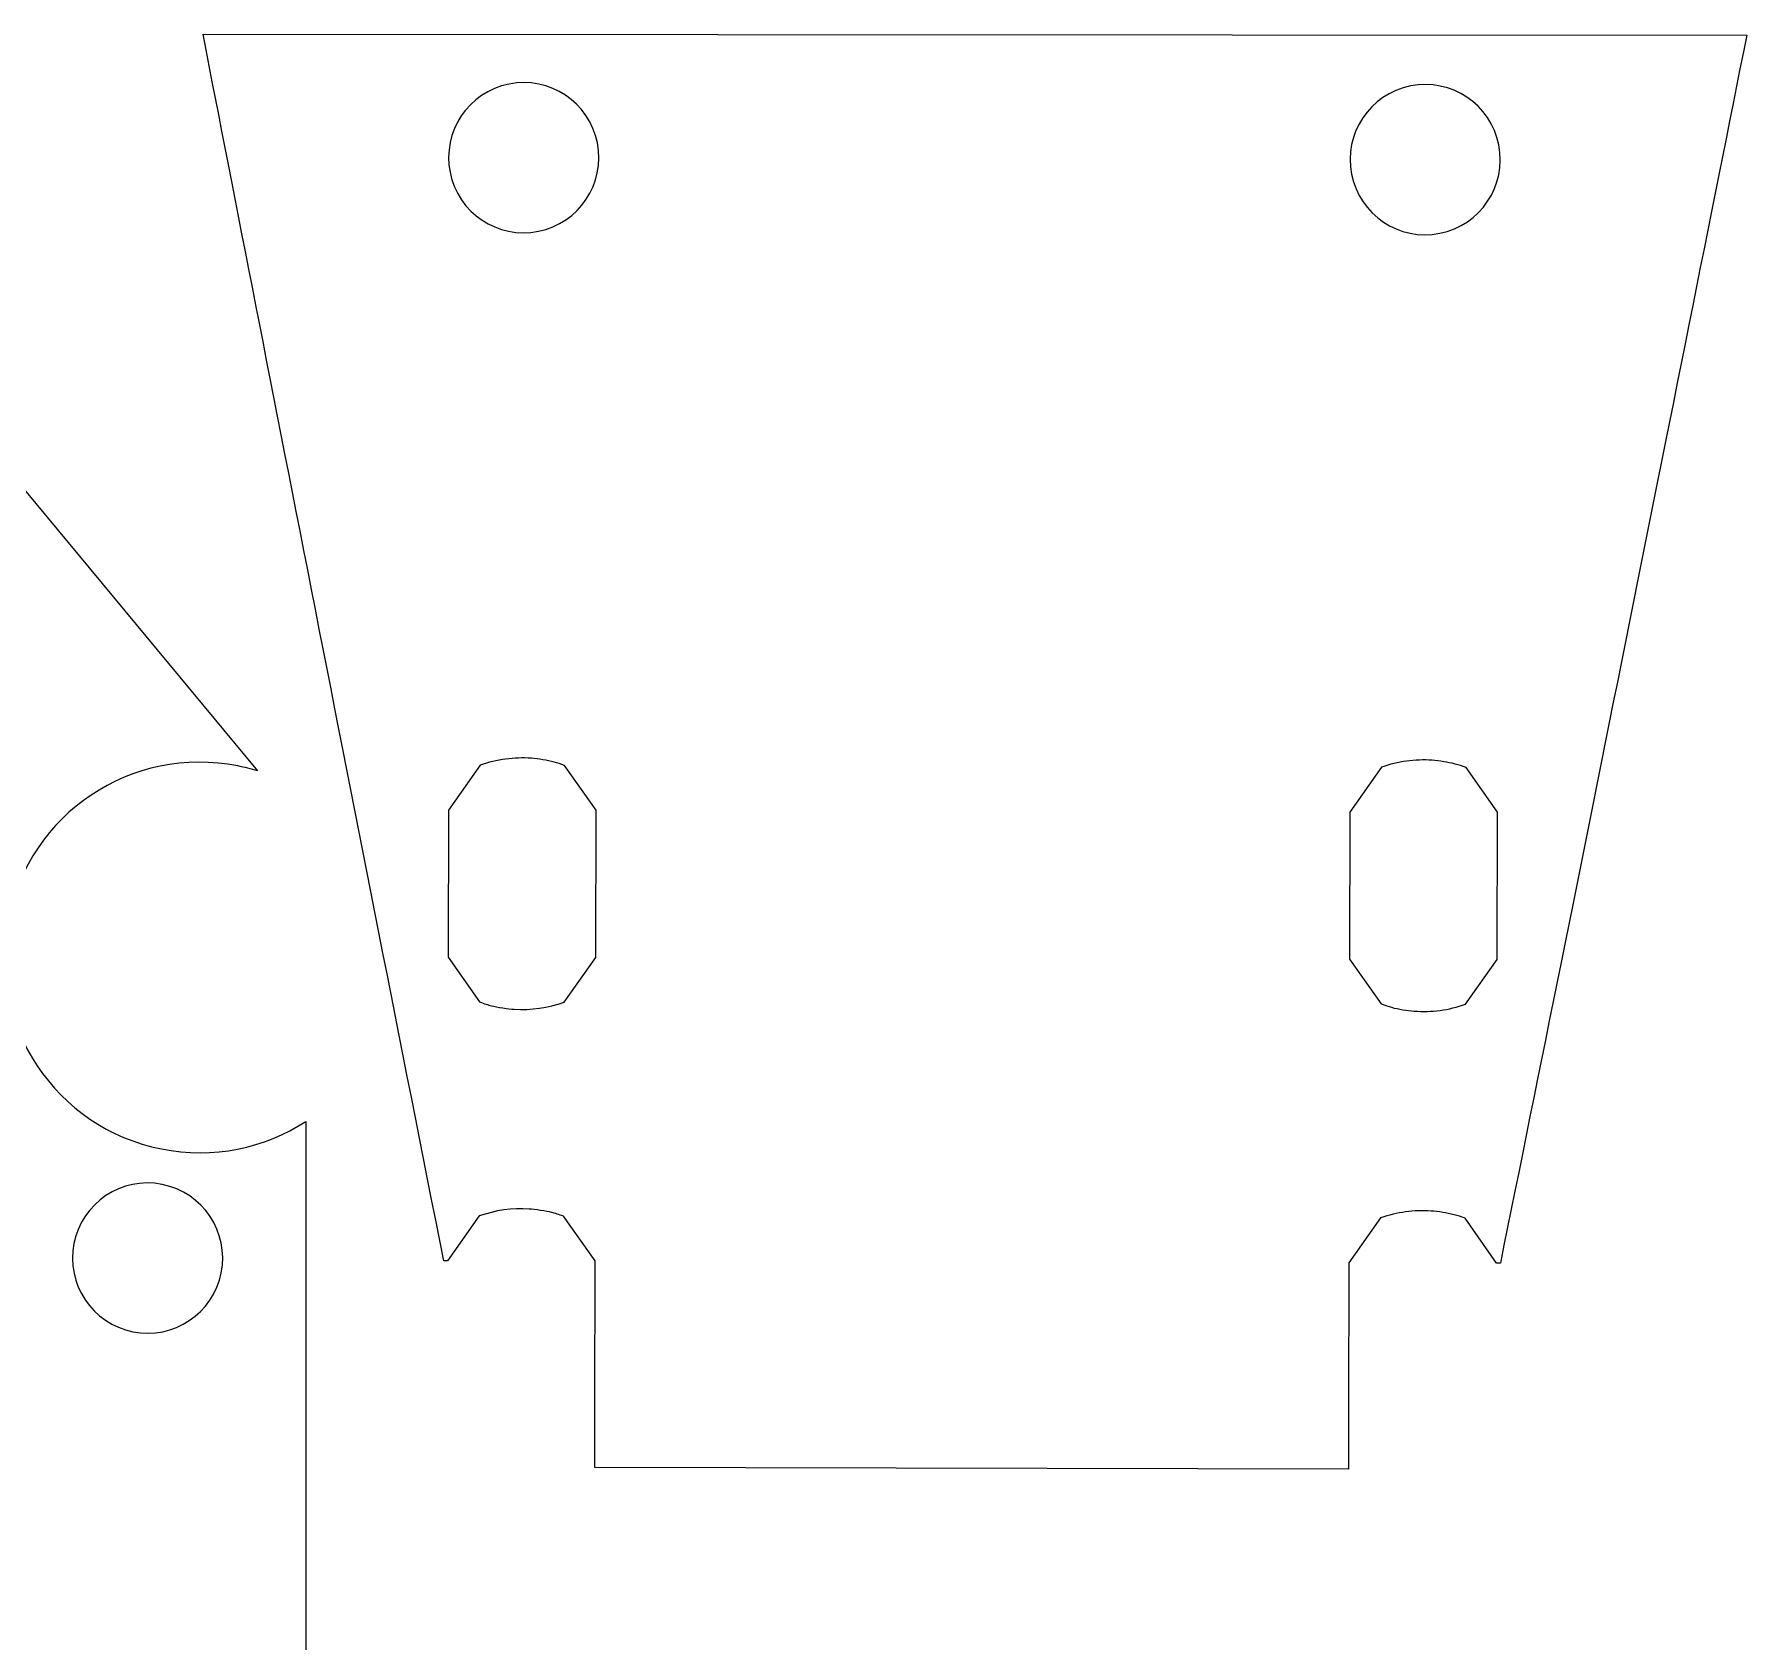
# Model space of a CAD drawing. Header units: inches. Extents: x -4 to 2.5, y 0.86 to 5.28.
# Drawn here: x 0.257 to 2.501, y 3.144 to 5.25 of the extents above; entities that cross this region are included whole.
import ezdxf

# ---------------------------------------------------------------- set-up
doc = ezdxf.new("R2010")
doc.units = ezdxf.units.IN
doc.header["$MEASUREMENT"] = 0
doc.layers.add('Layer 1', color=7, linetype='Continuous')

msp = doc.modelspace()

# ---------------------------------------------------------------- linework, layer by layer
at = {"layer": 'Layer 1', "lineweight": 5}
for points, knots in [([(-1.6318, 3.8271), (-1.6318, 3.8271), (-1.6322, 2.2909), (-1.6322, 2.2909), (-1.6322, 2.2909), (-1.6068, 2.3066), (-1.5782, 2.3182), (-1.5472, 2.3244), (-1.5472, 2.3244), (-1.4086, 2.352), (-1.2738, 2.262), (-1.2462, 2.1234), (-1.2462, 2.1234), (-1.2186, 1.9849), (-1.3085, 1.8501), (-1.4471, 1.8225), (-1.4471, 1.8225), (-1.4908, 1.8138), (-1.534, 1.8167), (-1.5737, 1.8292), (-1.5737, 1.8292), (-1.5737, 1.8292), (-0.7714, 0.8622), (-0.7714, 0.8622), (-0.7714, 0.8622), (-0.7693, 0.9799), (-0.6857, 1.0843), (-0.5656, 1.1083), (-0.5656, 1.1083), (-0.427, 1.1359), (-0.2923, 1.0459), (-0.2646, 0.9074), (-0.2646, 0.9074), (-0.2616, 0.8918), (-0.2599, 0.8763), (-0.2597, 0.861), (-0.2597, 0.861), (-0.2597, 0.861), (0.5479, 1.8258), (0.5479, 1.8258), (0.5479, 1.8258), (0.5101, 1.815), (0.4692, 1.8128), (0.428, 1.821), (0.428, 1.821), (0.2894, 1.8487), (0.1995, 1.9834), (0.2271, 2.122), (0.2271, 2.122), (0.2547, 2.2606), (0.3895, 2.3506), (0.5281, 2.3229), (0.5281, 2.3229), (0.5591, 2.3167), (0.5877, 2.3052), (0.6131, 2.2894), (0.6131, 2.2894), (0.6131, 2.2894), (0.6127, 3.8257), (0.6127, 3.8257), (0.6127, 3.8257), (0.5588, 3.7908), (0.4917, 3.776), (0.4237, 3.7896), (0.4237, 3.7896), (0.2851, 3.8172), (0.1952, 3.9519), (0.2228, 4.0905), (0.2228, 4.0905), (0.2504, 4.2291), (0.3851, 4.319), (0.5237, 4.2914), (0.5237, 4.2914), (0.5326, 4.2896), (0.5413, 4.2874), (0.5497, 4.2848), (0.5497, 4.2848), (0.5497, 4.2848), (-0.25, 5.2488), (-0.25, 5.2488), (-0.25, 5.2488), (-0.2521, 5.1311), (-0.3357, 5.0267), (-0.4559, 5.0027), (-0.4559, 5.0027), (-0.5944, 4.9751), (-0.7292, 5.0651), (-0.7568, 5.2036), (-0.7568, 5.2036), (-0.7599, 5.2192), (-0.7615, 5.2347), (-0.7617, 5.25), (-0.7617, 5.25), (-0.7617, 5.25), (-1.5683, 4.2864), (-1.5683, 4.2864), (-1.5683, 4.2864), (-1.56, 4.289), (-1.5515, 4.2911), (-1.5428, 4.2928), (-1.5428, 4.2928), (-1.4042, 4.3205), (-1.2695, 4.2305), (-1.2419, 4.0919), (-1.2419, 4.0919), (-1.2143, 3.9533), (-1.3042, 3.8186), (-1.4428, 3.791), (-1.4428, 3.791), (-1.5108, 3.7774), (-1.5779, 3.7922), (-1.6318, 3.8271)], [0, 0, 0, 0, 0.035714, 0.035714, 0.035714, 0.035714, 0.071429, 0.071429, 0.071429, 0.071429, 0.107143, 0.107143, 0.107143, 0.107143, 0.142857, 0.142857, 0.142857, 0.142857, 0.178571, 0.178571, 0.178571, 0.178571, 0.214286, 0.214286, 0.214286, 0.214286, 0.25, 0.25, 0.25, 0.25, 0.285714, 0.285714, 0.285714, 0.285714, 0.321429, 0.321429, 0.321429, 0.321429, 0.357143, 0.357143, 0.357143, 0.357143, 0.392857, 0.392857, 0.392857, 0.392857, 0.428571, 0.428571, 0.428571, 0.428571, 0.464286, 0.464286, 0.464286, 0.464286, 0.5, 0.5, 0.5, 0.5, 0.535714, 0.535714, 0.535714, 0.535714, 0.571429, 0.571429, 0.571429, 0.571429, 0.607143, 0.607143, 0.607143, 0.607143, 0.642857, 0.642857, 0.642857, 0.642857, 0.678571, 0.678571, 0.678571, 0.678571, 0.714286, 0.714286, 0.714286, 0.714286, 0.75, 0.75, 0.75, 0.75, 0.785714, 0.785714, 0.785714, 0.785714, 0.821429, 0.821429, 0.821429, 0.821429, 0.857143, 0.857143, 0.857143, 0.857143, 0.892857, 0.892857, 0.892857, 0.892857, 0.928571, 0.928571, 0.928571, 0.928571, 0.964286, 0.964286, 0.964286, 0.964286, 1, 1, 1, 1]), ([(0.4782, 5.25), (0.5631, 4.8143), (0.6807, 4.2124), (0.7936, 3.643), (0.7936, 3.643), (0.7936, 3.643), (0.7985, 3.643), (0.7985, 3.643), (0.7985, 3.643), (0.7985, 3.643), (0.84, 3.7018), (0.84, 3.7018), (0.84, 3.7018), (0.8611, 3.7093), (0.8833, 3.7123), (0.9054, 3.7109), (0.9054, 3.7109), (0.9095, 3.7107), (0.9145, 3.7101), (0.9203, 3.7092), (0.9203, 3.7092), (0.9264, 3.7082), (0.9314, 3.7073), (0.9351, 3.7063), (0.9351, 3.7063), (0.9393, 3.7053), (0.9445, 3.7037), (0.9506, 3.7014), (0.9506, 3.7014), (0.9506, 3.7014), (0.9919, 3.6429), (0.9919, 3.6429), (0.9919, 3.6429), (0.9919, 3.6429), (0.9915, 3.4501), (0.9915, 3.4501), (0.9915, 3.4501), (0.9915, 3.4501), (0.9915, 3.3724), (0.9915, 3.3724), (0.9915, 3.3724), (0.9915, 3.3724), (1.9792, 3.3702), (1.9792, 3.3702), (1.9792, 3.3702), (1.9792, 3.3702), (1.9792, 3.4476), (1.9792, 3.4476), (1.9792, 3.4476), (1.9792, 3.4476), (1.9796, 3.6404), (1.9796, 3.6404), (1.9796, 3.6404), (1.9796, 3.6404), (2.0211, 3.6992), (2.0211, 3.6992), (2.0211, 3.6992), (2.0425, 3.7068), (2.065, 3.7099), (2.0873, 3.7083), (2.0873, 3.7083), (2.092, 3.708), (2.0971, 3.7074), (2.1025, 3.7065), (2.1025, 3.7065), (2.1072, 3.7057), (2.1122, 3.7047), (2.1174, 3.7033), (2.1174, 3.7033), (2.1219, 3.7022), (2.1267, 3.7007), (2.1317, 3.6988), (2.1317, 3.6988), (2.1317, 3.6988), (2.173, 3.6402), (2.173, 3.6402), (2.173, 3.6402), (2.173, 3.6402), (2.178, 3.6402), (2.178, 3.6402), (2.178, 3.6402), (2.2781, 4.1342), (2.4073, 4.7805), (2.5008, 5.249), (2.5008, 5.249), (2.5008, 5.249), (0.4782, 5.25), (0.4782, 5.25)], [0, 0, 0, 0, 0.045455, 0.045455, 0.045455, 0.045455, 0.090909, 0.090909, 0.090909, 0.090909, 0.136364, 0.136364, 0.136364, 0.136364, 0.181818, 0.181818, 0.181818, 0.181818, 0.227273, 0.227273, 0.227273, 0.227273, 0.272727, 0.272727, 0.272727, 0.272727, 0.318182, 0.318182, 0.318182, 0.318182, 0.363636, 0.363636, 0.363636, 0.363636, 0.409091, 0.409091, 0.409091, 0.409091, 0.454545, 0.454545, 0.454545, 0.454545, 0.5, 0.5, 0.5, 0.5, 0.545455, 0.545455, 0.545455, 0.545455, 0.590909, 0.590909, 0.590909, 0.590909, 0.636364, 0.636364, 0.636364, 0.636364, 0.681818, 0.681818, 0.681818, 0.681818, 0.727273, 0.727273, 0.727273, 0.727273, 0.772727, 0.772727, 0.772727, 0.772727, 0.818182, 0.818182, 0.818182, 0.818182, 0.863636, 0.863636, 0.863636, 0.863636, 0.909091, 0.909091, 0.909091, 0.909091, 0.954545, 0.954545, 0.954545, 0.954545, 1, 1, 1, 1]), ([(0.9176, 4.9918), (0.8643, 4.9812), (0.8125, 5.0158), (0.8019, 5.0691), (0.8019, 5.0691), (0.7912, 5.1224), (0.8258, 5.1742), (0.8791, 5.1848), (0.8791, 5.1848), (0.9324, 5.1955), (0.9843, 5.1609), (0.9949, 5.1076), (0.9949, 5.1076), (1.0055, 5.0543), (0.9709, 5.0025), (0.9176, 4.9918)], [0, 0, 0, 0, 0.25, 0.25, 0.25, 0.25, 0.5, 0.5, 0.5, 0.5, 0.75, 0.75, 0.75, 0.75, 1, 1, 1, 1]), ([(1.983, 5.0665), (1.9724, 5.1198), (2.0069, 5.1716), (2.0602, 5.1822), (2.0602, 5.1822), (2.1135, 5.1929), (2.1654, 5.1583), (2.176, 5.105), (2.176, 5.105), (2.1866, 5.0517), (2.152, 4.9999), (2.0987, 4.9892), (2.0987, 4.9892), (2.0454, 4.9786), (1.9936, 5.0132), (1.983, 5.0665)], [0, 0, 0, 0, 0.25, 0.25, 0.25, 0.25, 0.5, 0.5, 0.5, 0.5, 0.75, 0.75, 0.75, 0.75, 1, 1, 1, 1]), ([(0.9519, 4.292), (0.9519, 4.292), (0.9932, 4.2334), (0.9932, 4.2334), (0.9932, 4.2334), (0.9932, 4.2334), (0.9928, 4.0406), (0.9928, 4.0406), (0.9928, 4.0406), (0.9928, 4.0406), (0.9513, 3.9818), (0.9513, 3.9818), (0.9513, 3.9818), (0.9302, 3.9743), (0.908, 3.9713), (0.8859, 3.9727), (0.8859, 3.9727), (0.8817, 3.9729), (0.8768, 3.9735), (0.871, 3.9744), (0.871, 3.9744), (0.8648, 3.9754), (0.8599, 3.9763), (0.8561, 3.9773), (0.8561, 3.9773), (0.8519, 3.9783), (0.8468, 3.98), (0.8406, 3.9822), (0.8406, 3.9822), (0.8406, 3.9822), (0.7994, 4.0408), (0.7994, 4.0408), (0.7994, 4.0408), (0.7994, 4.0408), (0.7998, 4.2336), (0.7998, 4.2336), (0.7998, 4.2336), (0.7998, 4.2336), (0.8413, 4.2924), (0.8413, 4.2924), (0.8413, 4.2924), (0.863, 4.3001), (0.8859, 4.3031), (0.9085, 4.3014), (0.9085, 4.3014), (0.9132, 4.3011), (0.9182, 4.3004), (0.9235, 4.2996), (0.9235, 4.2996), (0.9285, 4.2987), (0.9334, 4.2976), (0.9384, 4.2963), (0.9384, 4.2963), (0.9421, 4.2953), (0.9467, 4.2939), (0.9519, 4.292)], [0, 0, 0, 0, 0.071429, 0.071429, 0.071429, 0.071429, 0.142857, 0.142857, 0.142857, 0.142857, 0.214286, 0.214286, 0.214286, 0.214286, 0.285714, 0.285714, 0.285714, 0.285714, 0.357143, 0.357143, 0.357143, 0.357143, 0.428571, 0.428571, 0.428571, 0.428571, 0.5, 0.5, 0.5, 0.5, 0.571429, 0.571429, 0.571429, 0.571429, 0.642857, 0.642857, 0.642857, 0.642857, 0.714286, 0.714286, 0.714286, 0.714286, 0.785714, 0.785714, 0.785714, 0.785714, 0.857143, 0.857143, 0.857143, 0.857143, 0.928571, 0.928571, 0.928571, 0.928571, 1, 1, 1, 1]), ([(1.9805, 4.0382), (1.9805, 4.0382), (1.9809, 4.2309), (1.9809, 4.2309), (1.9809, 4.2309), (1.9809, 4.2309), (2.0224, 4.2898), (2.0224, 4.2898), (2.0224, 4.2898), (2.0438, 4.2974), (2.0663, 4.3004), (2.0886, 4.2989), (2.0886, 4.2989), (2.0933, 4.2985), (2.0984, 4.2979), (2.1038, 4.297), (2.1038, 4.297), (2.1085, 4.2963), (2.1135, 4.2952), (2.1187, 4.2939), (2.1187, 4.2939), (2.1231, 4.2927), (2.1279, 4.2912), (2.133, 4.2894), (2.133, 4.2894), (2.133, 4.2894), (2.1743, 4.2308), (2.1743, 4.2308), (2.1743, 4.2308), (2.1743, 4.2308), (2.1739, 4.038), (2.1739, 4.038), (2.1739, 4.038), (2.1739, 4.038), (2.1324, 3.9792), (2.1324, 3.9792), (2.1324, 3.9792), (2.1106, 3.9715), (2.0877, 3.9685), (2.0651, 3.9702), (2.0651, 3.9702), (2.0603, 3.9705), (2.0553, 3.9712), (2.0502, 3.972), (2.0502, 3.972), (2.0452, 3.9728), (2.0403, 3.9739), (2.0353, 3.9752), (2.0353, 3.9752), (2.0315, 3.9762), (2.027, 3.9777), (2.0217, 3.9796), (2.0217, 3.9796), (2.0217, 3.9796), (1.9805, 4.0382), (1.9805, 4.0382)], [0, 0, 0, 0, 0.071429, 0.071429, 0.071429, 0.071429, 0.142857, 0.142857, 0.142857, 0.142857, 0.214286, 0.214286, 0.214286, 0.214286, 0.285714, 0.285714, 0.285714, 0.285714, 0.357143, 0.357143, 0.357143, 0.357143, 0.428571, 0.428571, 0.428571, 0.428571, 0.5, 0.5, 0.5, 0.5, 0.571429, 0.571429, 0.571429, 0.571429, 0.642857, 0.642857, 0.642857, 0.642857, 0.714286, 0.714286, 0.714286, 0.714286, 0.785714, 0.785714, 0.785714, 0.785714, 0.857143, 0.857143, 0.857143, 0.857143, 0.928571, 0.928571, 0.928571, 0.928571, 1, 1, 1, 1]), ([(0.309, 3.6659), (0.3196, 3.7192), (0.3714, 3.7538), (0.4247, 3.7431), (0.4247, 3.7431), (0.478, 3.7325), (0.5126, 3.6807), (0.502, 3.6274), (0.502, 3.6274), (0.4914, 3.5741), (0.4396, 3.5395), (0.3863, 3.5501), (0.3863, 3.5501), (0.333, 3.5608), (0.2984, 3.6126), (0.309, 3.6659)], [0, 0, 0, 0, 0.25, 0.25, 0.25, 0.25, 0.5, 0.5, 0.5, 0.5, 0.75, 0.75, 0.75, 0.75, 1, 1, 1, 1])]:
    msp.add_open_spline(points, degree=3, knots=knots, dxfattribs=at)

doc.saveas('drawing.dxf')
